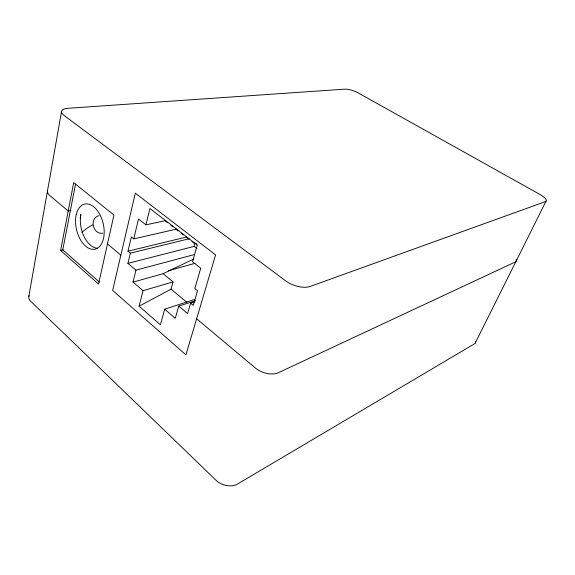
<?xml version="1.0" encoding="UTF-8"?>
<svg xmlns="http://www.w3.org/2000/svg" width="575" height="575" viewBox="0 0 575 575"><rect width="100%" height="100%" fill="white"/><g stroke="black" fill="none" stroke-linecap="round" stroke-linejoin="round"><path stroke-width="0.86" d="M28.793 296.513L61.554 111.435M60.619 250.499L73.701 182.627L113.922 215.057L98.541 284.072L60.619 250.499L63.157 249.931M75.533 184.05L62.776 249.78L99.367 282.073M80.191 217.997L80.903 214.475A23.022 13.707 76.9 0 0 97.7 248.278M189.082 238.769L130.345 253.151L127.973 251.189L131.359 236.936L133.759 238.891L176.281 229.152M194.3 254.588L135.966 270.149L127.902 263.364L130.345 253.151M133.759 238.891L138.525 218.996L145.921 224.847L165.068 220.721L167.541 222.633M145.921 224.847L149.931 208.502L197.254 245.094L192.546 261.747L200.718 268.209L194.824 288.571L197.52 290.763L193.265 305.361L190.605 303.154L187.594 313.576L178.732 306.123L175.303 318.277L164.673 309.185L160.411 324.817L139.093 306.216L143.046 290.691L173.025 281.894L171.034 289.16L139.093 306.216M143.046 290.691L133.019 282.124L135.966 270.149M127.902 263.364L194.12 246.395L195.112 242.837M475.295 342.937L546.092 201.056M81.837 232.372L87.515 227.844L92.769 224.868M133.019 282.124L163.084 273.707L193.854 258.987M190.605 303.154L194.875 301.76M178.732 306.123L195.615 300.617M164.673 309.185L194.443 299.539M168.36 270.732L194.982 263.328M98.9 215.668C88.988 218.248 92.891 234.859 102.846 233.184M127.973 251.189L186.753 236.965M70.811 210.543L68.231 211.011L49.838 195.579A14.591 6.519 10.7 0 1 47.718 190.253M195.773 243.347L197.096 244.368M170.531 224.947L172.809 226.715M175.828 229.044L178.135 230.827M181.175 233.184L183.504 234.981M186.573 237.36L188.923 239.178M192.028 241.579L194.4 243.419M194.12 246.395L196.751 248.436M163.084 273.707L173.025 281.894M171.034 289.16L186.825 302.292M107.482 243.944L120.858 255.171M196.643 318.758L255.243 367.921A16.84 9.912 19.7 0 0 278.444 372.693L515.107 262.071A11.486 4.262 24.7 0 0 516.091 259.498M29.073 295.557A13.62 7.518 7.7 0 0 30.878 301.473L215.999 480.247A15.496 11.126 19.9 0 0 237.547 484.028L474.303 343.908A10.853 5.053 26.4 0 0 475.626 341.636M135.341 193.171L112.628 290.425L185.926 354.89L215.575 254.912L135.341 193.171M545.215 201.688L310.112 286.472A17.883 8.733 19.6 0 1 285.66 280.859L64.17 115.525A15.338 5.621 12.5 0 1 68.102 108.28L344.813 89.147A10.185 2.832 19.3 0 1 358.261 92.956L539.947 194.451A11.953 3.601 23.6 0 1 545.215 201.688M76.202 214.784A23.151 13.685 76.8 0 0 92.92 249.377A23.151 13.685 76.8 0 0 100.452 215.718A23.151 13.685 76.8 0 0 76.202 214.784"/></g></svg>
